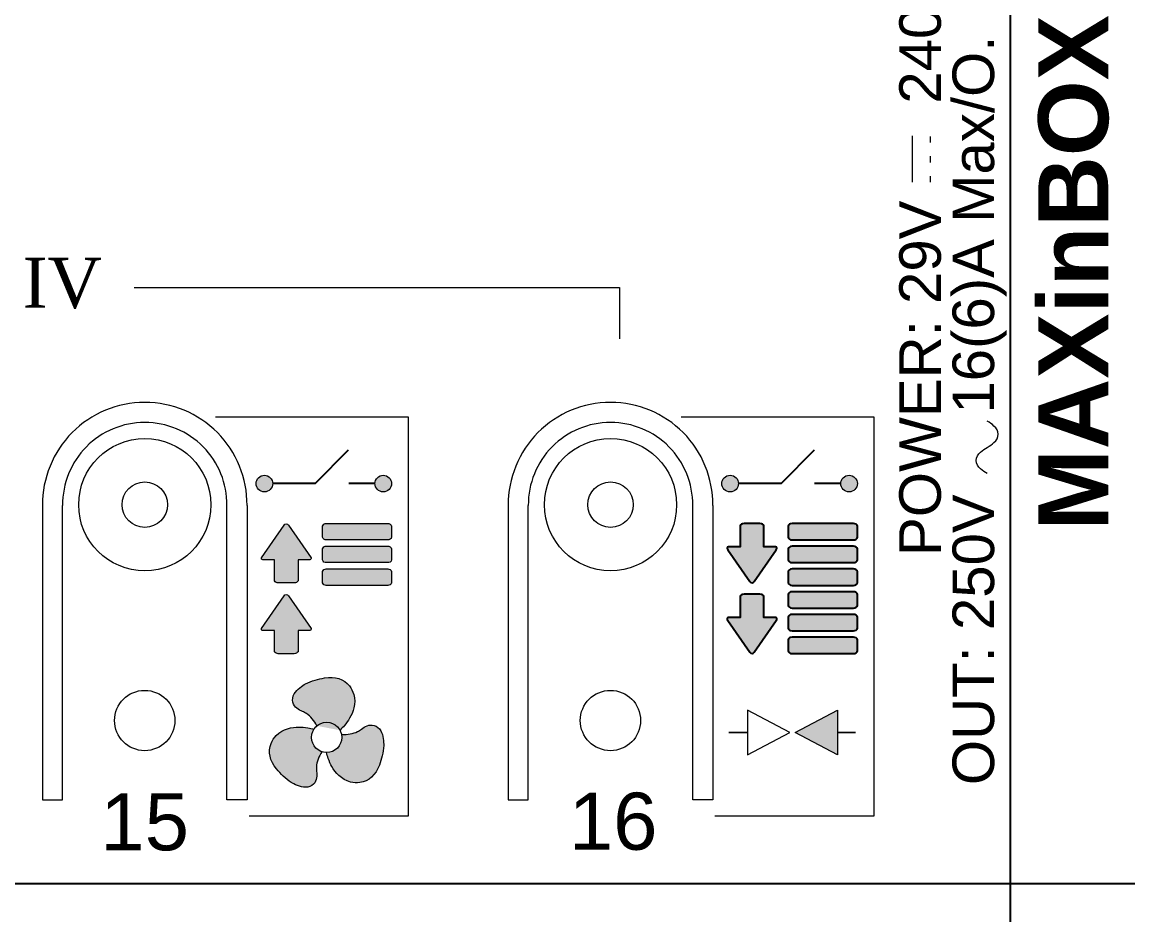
# Model space of a CAD drawing. Header units: millimetres. Extents: x -174 to 283928, y 1291 to 21053.
# Drawn here: x 9725.4 to 9758.62, y 20312.81 to 20339.62 of the extents above; entities that cross this region are included whole.
import ezdxf
from ezdxf.enums import TextEntityAlignment as Align

# ---------------------------------------------------------------- set-up
doc = ezdxf.new("R2010")
doc.units = ezdxf.units.MM
doc.layers.add('Enclosure', color=7, linetype='Continuous')
doc.layers.add('Serigraph', color=7, linetype='Continuous')
doc.styles.add('Arial', font='arial.ttf')
doc.styles.add('Arial Rounded', font='')
doc.styles.get('Arial Rounded').set_extended_font_data('Arial Rounded MT Bold')

# ---------------------------------------------------------------- blocks, each defined once
blk = doc.blocks.new('*U204')
at = {"ltscale": 2}
blk.add_lwpolyline([(0, 20), (0, -20), (839.99999645911, -20.00000000765696), (839.99999645911, 19.99999999234304), (0, 19.9999999996071)], dxfattribs=at)
for points in [[(390.2340403863927, 2.999999996581714), (406.2340403863927, 2.999999996581714, -0.414213562373095), (408.2340403863927, 0.9999999965817139), (408.2340403863927, -1.000000003418286, -0.414213562373095), (406.2340403863927, -3.000000003418286), (390.2340403863927, -3.000000003418286, -0.414213562373095), (388.2340403863927, -1.000000003418286), (388.2340403863927, 0.9999999965817139, -0.414213562373095)], [(415.2340403863927, 2.999999996353829), (431.2340403863927, 2.999999996353829, -0.414213562373095), (433.2340403863927, 0.9999999963538286), (433.2340403863927, -1.000000003646171, -0.414213562373095), (431.2340403863927, -3.000000003646171), (415.2340403863927, -3.000000003646171, -0.414213562373095), (413.2340403863927, -1.000000003646171), (413.2340403863927, 0.9999999963538286, -0.414213562373095)]]:
    blk.add_lwpolyline(points, format="xyb", close=True, dxfattribs=at)
blk = doc.blocks.new('ZIOMB16V3_ENCLOSURE')
at = {"layer": 'Enclosure'}
for p, q in [((0.967602599612178, 42.3964691466462), (0.967602599612178, -47.60353085335379)), ((140.9676025996122, -25.03291113746002), (0.967602599612178, -25.03291113746002))]:
    blk.add_line(p, q, dxfattribs=at)
blk.add_lwpolyline([(140.9676025996122, 42.3964691466462), (140.9676025996122, -47.60353085335379)], dxfattribs=at)
at = {"layer": 'Enclosure', "lineweight": 9}
for points in [[(111.893435456741, -13.66675497169983), (111.893435456741, -22.51133991361932), (112.4972465655493, -22.51133991361932), (112.4972465773418, -13.66675497169983)], [(118.040697937242, -13.66675497169983), (118.040697937242, -22.51133991361932), (117.4368868284338, -22.51133991361932), (117.4368868166413, -13.66675497169983)], [(125.8864739467536, -13.66675497169437), (125.8864739467536, -22.51133991361387), (126.4902850555619, -22.51133991361387), (126.4902850673544, -13.66675497169437)], [(132.0337364272546, -13.66675497169437), (132.0337364272546, -22.51133991361387), (131.4299253184464, -22.51133991361387), (131.4299253066539, -13.66675497169437)]]:
    blk.add_lwpolyline(points, dxfattribs=at)
for centre, radius in [((114.9670666969915, -13.64482701529998), 1.986127310598921), ((128.9601051870041, -13.64482701529452), 1.986127310598921), ((114.967634095604, -13.64539383858066), 0.6831023214353465), ((128.9606725856166, -13.6453938385752), 0.6831023214353465), ((114.96456097258, -20.12705912051608), 0.9057641153867734), ((128.9575994625926, -20.12705912051062), 0.9057641153867734)]:
    blk.add_circle(centre, radius, dxfattribs=at)
for centre, radius, start, end in [((114.9670666969915, -13.64482701529907), 3.073709458669156, 90.04670820428187, 180.4087536669767), ((114.9670666969915, -13.64482701529907), 3.073709458669156, 359.5912463330233, 89.95329179571814), ((128.9601051870041, -13.64482701529361), 3.073709458669156, 90.04670820428187, 180.4087536669767), ((128.9601051870041, -13.64482701529361), 3.073709458669156, 359.5912463330233, 89.95329179571814), ((114.967634095604, -13.64539383858066), 2.470484923534017, 90.07127225222281, 180.5087599232379), ((114.966499298379, -13.64539383858066), 2.470484923534017, 359.491240076762, 89.92872774775113), ((128.9606725856166, -13.6453938385752), 2.470484923534017, 90.07127225222281, 180.5087599232379), ((128.9595377883917, -13.6453938385752), 2.470484923534017, 359.491240076762, 89.92872774775113)]:
    blk.add_arc(centre, radius, start, end, dxfattribs=at)
blk = doc.blocks.new('ZIOMB16V3_SERIGRAPH')
at = {"layer": 'Serigraph'}
h = blk.add_hatch(color=256, dxfattribs=at)
h.dxf.hatch_style = 1
h.paths.add_polyline_path([(117.8418902594114, -10.4080891682273, 1), (117.3418902594114, -10.4080891682273, 1)])
h = blk.add_hatch(color=256, dxfattribs=at)
h.dxf.hatch_style = 1
h.paths.add_polyline_path([(121.415600022279, -10.4080891682273, 1), (120.915600022279, -10.4080891682273, 1)])
h = blk.add_hatch(color=256, dxfattribs=at)
h.dxf.hatch_style = 1
h.paths.add_polyline_path([(131.8354555297339, -10.40791275452316, 1), (131.3354555297339, -10.40791275452316, 1)])
h = blk.add_hatch(color=256, dxfattribs=at)
h.dxf.hatch_style = 1
h.paths.add_polyline_path([(135.4091652926015, -10.40791275452316, 1), (134.9091652926015, -10.40791275452316, 1)])
h = blk.add_hatch(color=256, dxfattribs=at)
h.dxf.hatch_style = 1
h.paths.add_polyline_path([(117.5038863737616, -12.63819295607332, 0.5254335897127662), (117.5423306664422, -12.69400004930081), (117.8958683153294, -12.69400004930081), (117.8958683153294, -13.33251415948631, 0.24962253170569), (118.0085789273623, -13.39252365213848), (118.2499744377162, -13.39252365213848), (118.4913699480701, -13.39252365213848, 0.24962253170569), (118.604080560103, -13.33251415948631), (118.604080560103, -12.69400004930081), (118.9576182089902, -12.69400004930081, 0.6884265938689977), (118.9850545158667, -12.6221923982897), (118.3123982652221, -11.64445901467421, 0.2289995701641923), (118.2499744377021, -11.61348219450825, 0.2593702650229525), (118.1823508763671, -11.65201704057413)])
h = blk.add_hatch(color=256, dxfattribs=at)
h.dxf.hatch_style = 1
h.paths.add_polyline_path([(121.4132437001087, -11.68678215552459, 0.3758706826029272), (121.2981514290334, -11.60645795996275), (119.4537490062778, -11.60646742883396), (119.4537490062778, -11.60645794642401, 0.3754197289689309), (119.3386972885016, -11.68661868479772), (119.3386972885016, -12.01920650924818, 0.37541972896893), (119.4537490062778, -12.09936724762188), (121.2981514217965, -12.09936726116062, 0.3754197289689313), (121.4132031407496, -12.01920652447585)])
h = blk.add_hatch(color=256, dxfattribs=at)
h.dxf.hatch_style = 2
edge = h.paths.add_edge_path()
edge.add_spline(control_points=[(132.9705289115561, -12.39570703758669), (132.9705289115561, -12.39570703758669), (132.3076015283766, -13.35183400605761), (132.3076015283766, -13.35183400605761), (132.2721070929371, -13.40317039260786), (132.2135377461875, -13.40317039260786), (132.1783608553985, -13.35183400605761), (132.1783608553985, -13.35183400605761), (131.5151159275681, -12.39570703758669), (131.5151159275681, -12.39570703758669), (131.482023416094, -12.34832231790493), (131.4933817603403, -12.30901734565974), (131.5378380114878, -12.30333682453634), (131.5378380114878, -12.30333682453634), (131.888619002683, -12.30333682453634), (131.888619002683, -12.30333682453634), (131.888619002683, -12.30333682453634), (131.888619002683, -11.671952194078), (131.888619002683, -11.671952194078), (131.888619002683, -11.63610493034262), (131.942001786799, -11.60682025622769), (132.0064280682234, -11.60682025622769), (132.0064280682234, -11.60682025622769), (132.4791814881616, -11.60682025622769), (132.4791814881616, -11.60682025622769), (132.5436077695865, -11.60682025622769), (132.597343381092, -11.63610493034262), (132.597343381092, -11.671952194078), (132.597343381092, -11.671952194078), (132.597343381092, -12.30333682453634), (132.597343381092, -12.30333682453634), (132.597343381092, -12.30333682453634), (132.9481243722873, -12.30333682453634), (132.9481243722873, -12.30333682453634), (132.9925806234348, -12.30901734565974), (133.0039416653947, -12.34832231790493), (132.9705289115561, -12.39570703758669)], knot_values=[0, 0, 0, 0, 1, 1, 1, 2, 2, 2, 3, 3, 3, 4, 4, 4, 5, 5, 5, 6, 6, 6, 7, 7, 7, 8, 8, 8, 9, 9, 9, 10, 10, 10, 11, 11, 11, 12, 12, 12, 12], degree=3, periodic=0)
h = blk.add_hatch(color=256, dxfattribs=at)
h.dxf.hatch_style = 2
edge = h.paths.add_edge_path()
edge.add_spline(control_points=[(135.292133138136, -11.60632629786902), (135.3555362201293, -11.60632629786902), (135.4072282296449, -11.64316147832174), (135.4072282296449, -11.68814697169033), (135.4072282296449, -11.68814697169033), (135.4072282296449, -11.68814697169033), (135.4072282296449, -11.68814697169033), (135.4072282296449, -11.68814697169033), (135.4072282296449, -12.0168409765714), (135.4072282296449, -12.0168409765714), (135.4072282296449, -12.06214401459907), (135.3555362201293, -12.09919089149149), (135.292133138136, -12.09919089149149), (135.292133138136, -12.09919089149149), (135.292133138136, -12.09919089149149), (135.292133138136, -12.09919089149149), (135.292133138136, -12.09919089149149), (133.4480807839993, -12.09919089149149), (133.4480807839993, -12.09919089149149), (133.384677702006, -12.09919089149149), (133.3329884893626, -12.06214401459907), (133.3329884893626, -12.0168409765714), (133.3329884893626, -12.0168409765714), (133.3329884893626, -12.0168409765714), (133.3329884893626, -12.0168409765714), (133.3329884893626, -12.0168409765714), (133.3329884893626, -11.68814697169033), (133.3329884893626, -11.68814697169033), (133.3329884893626, -11.64316147832174), (133.384677702006, -11.60632629786902), (133.4480807839993, -11.60632629786902), (133.4480807839993, -11.60632629786902), (133.4480807839993, -11.60632629786902), (133.4480807839993, -11.60632629786902), (133.4480807839993, -11.60632629786902), (135.292133138136, -11.60632629786902), (135.292133138136, -11.60632629786902)], knot_values=[0, 0, 0, 0, 1, 1, 1, 2, 2, 2, 3, 3, 3, 4, 4, 4, 5, 5, 5, 6, 6, 6, 7, 7, 7, 8, 8, 8, 9, 9, 9, 10, 10, 10, 11, 11, 11, 12, 12, 12, 12], degree=3, periodic=0)
h = blk.add_hatch(color=256, dxfattribs=at)
h.dxf.hatch_style = 1
h.paths.add_polyline_path([(121.4132436932871, -12.36961377551721, 0.3758706826029272), (121.2981514222117, -12.28928957995536), (119.4537489994561, -12.28929904882658), (119.4537489994561, -12.28928956641663, 0.3754197289689311), (119.3386972816799, -12.36945030479033), (119.3386972816799, -12.70203812924079, 0.3754197289689291), (119.4537489994561, -12.7821988676145), (121.2981514149749, -12.78219888115323, 0.3754197289689312), (121.4132031339279, -12.70203814446846)])
h = blk.add_hatch(color=256, dxfattribs=at)
h.dxf.hatch_style = 2
edge = h.paths.add_edge_path()
edge.add_spline(control_points=[(135.292133138136, -12.28904731487761), (135.3555362201293, -12.28904731487761), (135.4072282296449, -12.3262706054687), (135.4072282296449, -12.3712208160981), (135.4072282296449, -12.3712208160981), (135.4072282296449, -12.3712208160981), (135.4072282296449, -12.3712208160981), (135.4072282296449, -12.3712208160981), (135.4072282296449, -12.69995010371927), (135.4072282296449, -12.69995010371927), (135.4072282296449, -12.74490031434776), (135.3555362201293, -12.78230001863936), (135.292133138136, -12.78230001863936), (135.292133138136, -12.78230001863936), (135.292133138136, -12.78230001863936), (135.292133138136, -12.78230001863936), (135.292133138136, -12.78230001863936), (133.4480807839993, -12.78230001863936), (133.4480807839993, -12.78230001863936), (133.384677702006, -12.78230001863936), (133.3329884893626, -12.74490031434776), (133.3329884893626, -12.69995010371927), (133.3329884893626, -12.69995010371927), (133.3329884893626, -12.69995010371927), (133.3329884893626, -12.69995010371927), (133.3329884893626, -12.69995010371927), (133.3329884893626, -12.3712208160981), (133.3329884893626, -12.3712208160981), (133.3329884893626, -12.3262706054687), (133.384677702006, -12.28904731487761), (133.4480807839993, -12.28904731487761), (133.4480807839993, -12.28904731487761), (133.4480807839993, -12.28904731487761), (133.4480807839993, -12.28904731487761), (133.4480807839993, -12.28904731487761), (135.292133138136, -12.28904731487761), (135.292133138136, -12.28904731487761)], knot_values=[0, 0, 0, 0, 1, 1, 1, 2, 2, 2, 3, 3, 3, 4, 4, 4, 5, 5, 5, 6, 6, 6, 7, 7, 7, 8, 8, 8, 9, 9, 9, 10, 10, 10, 11, 11, 11, 12, 12, 12, 12], degree=3, periodic=0)
h = blk.add_hatch(color=256, dxfattribs=at)
h.dxf.hatch_style = 1
h.paths.add_polyline_path([(121.4132437001105, -13.05261228445339, 0.3758706826029257), (121.2981514290352, -12.97228808889154), (119.4537490062796, -12.97229755776276), (119.4537490062796, -12.97228807535281, 0.3754197289689309), (119.3386972885034, -13.05244881372651), (119.3386972885034, -13.38503663817697, 0.3754197289689294), (119.4537490062796, -13.46519737655067), (121.2981514217983, -13.46519739008941, 0.3754197289689313), (121.4132031407514, -13.38503665340464)])
h = blk.add_hatch(color=256, dxfattribs=at)
h.dxf.hatch_style = 2
edge = h.paths.add_edge_path()
edge.add_spline(control_points=[(135.292133138136, -12.97212115928538), (135.3555362201293, -12.97212115928538), (135.4072282296449, -13.00899162247729), (135.4072282296449, -13.05397711584588), (135.4072282296449, -13.05397711584588), (135.4072282296449, -13.05397711584588), (135.4072282296449, -13.05397711584588), (135.4072282296449, -13.05397711584588), (135.4072282296449, -13.38284753442745), (135.4072282296449, -13.38284753442745), (135.4072282296449, -13.42797415875553), (135.3555362201293, -13.46502103564704), (135.292133138136, -13.46502103564704), (135.292133138136, -13.46502103564704), (135.292133138136, -13.46502103564704), (135.292133138136, -13.46502103564704), (135.292133138136, -13.46502103564704), (133.4480807839993, -13.46502103564704), (133.4480807839993, -13.46502103564704), (133.384677702006, -13.46502103564704), (133.3329884893626, -13.42797415875553), (133.3329884893626, -13.38284753442745), (133.3329884893626, -13.38284753442745), (133.3329884893626, -13.38284753442745), (133.3329884893626, -13.38284753442745), (133.3329884893626, -13.38284753442745), (133.3329884893626, -13.05397711584588), (133.3329884893626, -13.05397711584588), (133.3329884893626, -13.00899162247729), (133.384677702006, -12.97212115928538), (133.4480807839993, -12.97212115928538), (133.4480807839993, -12.97212115928538), (133.4480807839993, -12.97212115928538), (133.4480807839993, -12.97212115928538), (133.4480807839993, -12.97212115928538), (135.292133138136, -12.97212115928538), (135.292133138136, -12.97212115928538)], knot_values=[0, 0, 0, 0, 1, 1, 1, 2, 2, 2, 3, 3, 3, 4, 4, 4, 5, 5, 5, 6, 6, 6, 7, 7, 7, 8, 8, 8, 9, 9, 9, 10, 10, 10, 11, 11, 11, 12, 12, 12, 12], degree=3, periodic=0)
h = blk.add_hatch(color=256, dxfattribs=at)
h.dxf.hatch_style = 1
h.paths.add_polyline_path([(117.5038863737616, -14.76402875123982, 0.5254335897127662), (117.5423306664422, -14.8198358444673), (117.8958683153294, -14.8198358444673), (117.8958683153294, -15.4583499546528, 0.24962253170569), (118.0085789273623, -15.51835944730497), (118.2499744377162, -15.51835944730497), (118.4913699480701, -15.51835944730497, 0.24962253170569), (118.604080560103, -15.4583499546528), (118.604080560103, -14.8198358444673), (118.9576182089902, -14.8198358444673, 0.6884265938689977), (118.9850545158667, -14.74802819345619), (118.3123982652221, -13.7702948098407, 0.2289995701641923), (118.2499744377021, -13.73931798967474, 0.2593702650229525), (118.1823508763671, -13.77785283574063)])
h = blk.add_hatch(color=256, dxfattribs=at)
h.dxf.hatch_style = 2
edge = h.paths.add_edge_path()
edge.add_spline(control_points=[(132.9705289115561, -14.51884591089343), (132.9705289115561, -14.51884591089343), (132.3076015283766, -15.47536098950364), (132.3076015283766, -15.47536098950364), (132.2721070929371, -15.52705020345307), (132.2135377461875, -15.52705020345307), (132.1783608553985, -15.47536098950364), (132.1783608553985, -15.47536098950364), (131.5151159275681, -14.51884591089343), (131.5151159275681, -14.51884591089343), (131.482023416094, -14.47163760491126), (131.4933817603403, -14.43219150170658), (131.5378380114878, -14.42651098058319), (131.5378380114878, -14.42651098058319), (131.888619002683, -14.42651098058319), (131.888619002683, -14.42651098058319), (131.888619002683, -14.42651098058319), (131.888619002683, -13.79494993642525), (131.888619002683, -13.79494993642525), (131.888619002683, -13.75927908638947), (131.942001786799, -13.72999441227453), (132.0064280682234, -13.72999441227453), (132.0064280682234, -13.72999441227453), (132.4791814881616, -13.72999441227453), (132.4791814881616, -13.72999441227453), (132.5436077695865, -13.72999441227453), (132.597343381092, -13.75927908638947), (132.597343381092, -13.79494993642525), (132.597343381092, -13.79494993642525), (132.597343381092, -14.42651098058319), (132.597343381092, -14.42651098058319), (132.597343381092, -14.42651098058319), (132.9481243722873, -14.42651098058319), (132.9481243722873, -14.42651098058319), (132.9925806234348, -14.43219150170658), (133.0039416653947, -14.47163760491126), (132.9705289115561, -14.51884591089343)], knot_values=[0, 0, 0, 0, 1, 1, 1, 2, 2, 2, 3, 3, 3, 4, 4, 4, 5, 5, 5, 6, 6, 6, 7, 7, 7, 8, 8, 8, 9, 9, 9, 10, 10, 10, 11, 11, 11, 12, 12, 12, 12], degree=3, periodic=0)
h = blk.add_hatch(color=256, dxfattribs=at)
h.dxf.hatch_style = 2
edge = h.paths.add_edge_path()
edge.add_spline(control_points=[(135.292133138136, -13.65487745903407), (135.3555362201293, -13.65487745903407), (135.4072282296449, -13.69174792222598), (135.4072282296449, -13.73705096025456), (135.4072282296449, -13.73705096025456), (135.4072282296449, -13.73705096025456), (135.4072282296449, -13.73705096025456), (135.4072282296449, -13.73705096025456), (135.4072282296449, -14.06560383417614), (135.4072282296449, -14.06560383417614), (135.4072282296449, -14.11073045850422), (135.3555362201293, -14.14777733539573), (135.292133138136, -14.14777733539573), (135.292133138136, -14.14777733539573), (135.292133138136, -14.14777733539573), (135.292133138136, -14.14777733539573), (135.292133138136, -14.14777733539573), (133.4480807839993, -14.14777733539573), (133.4480807839993, -14.14777733539573), (133.384677702006, -14.14777733539573), (133.3329884893626, -14.11073045850422), (133.3329884893626, -14.06560383417614), (133.3329884893626, -14.06560383417614), (133.3329884893626, -14.06560383417614), (133.3329884893626, -14.06560383417614), (133.3329884893626, -14.06560383417614), (133.3329884893626, -13.73705096025456), (133.3329884893626, -13.73705096025456), (133.3329884893626, -13.69174792222598), (133.384677702006, -13.65487745903407), (133.4480807839993, -13.65487745903407), (133.4480807839993, -13.65487745903407), (133.4480807839993, -13.65487745903407), (133.4480807839993, -13.65487745903407), (133.4480807839993, -13.65487745903407), (135.292133138136, -13.65487745903407), (135.292133138136, -13.65487745903407)], knot_values=[0, 0, 0, 0, 1, 1, 1, 2, 2, 2, 3, 3, 3, 4, 4, 4, 5, 5, 5, 6, 6, 6, 7, 7, 7, 8, 8, 8, 9, 9, 9, 10, 10, 10, 11, 11, 11, 12, 12, 12, 12], degree=3, periodic=0)
h = blk.add_hatch(color=256, dxfattribs=at)
h.dxf.hatch_style = 2
edge = h.paths.add_edge_path()
edge.add_spline(control_points=[(135.292133138136, -14.33763375878185), (135.3555362201293, -14.33763375878185), (135.4072282296449, -14.37482176663376), (135.4072282296449, -14.41980726000234), (135.4072282296449, -14.41980726000234), (135.4072282296449, -14.41980726000234), (135.4072282296449, -14.41980726000234), (135.4072282296449, -14.41980726000234), (135.4072282296449, -14.74832485118473), (135.4072282296449, -14.74832485118473), (135.4072282296449, -14.79348675825291), (135.3555362201293, -14.8308511798035), (135.292133138136, -14.8308511798035), (135.292133138136, -14.8308511798035), (135.292133138136, -14.8308511798035), (135.292133138136, -14.8308511798035), (135.292133138136, -14.8308511798035), (133.4480807839993, -14.8308511798035), (133.4480807839993, -14.8308511798035), (133.384677702006, -14.8308511798035), (133.3329884893626, -14.79348675825291), (133.3329884893626, -14.74832485118473), (133.3329884893626, -14.74832485118473), (133.3329884893626, -14.74832485118473), (133.3329884893626, -14.74832485118473), (133.3329884893626, -14.74832485118473), (133.3329884893626, -14.41980726000234), (133.3329884893626, -14.41980726000234), (133.3329884893626, -14.37482176663376), (133.384677702006, -14.33763375878185), (133.4480807839993, -14.33763375878185), (133.4480807839993, -14.33763375878185), (133.4480807839993, -14.33763375878185), (133.4480807839993, -14.33763375878185), (133.4480807839993, -14.33763375878185), (135.292133138136, -14.33763375878185), (135.292133138136, -14.33763375878185)], knot_values=[0, 0, 0, 0, 1, 1, 1, 2, 2, 2, 3, 3, 3, 4, 4, 4, 5, 5, 5, 6, 6, 6, 7, 7, 7, 8, 8, 8, 9, 9, 9, 10, 10, 10, 11, 11, 11, 12, 12, 12, 12], degree=3, periodic=0)
h = blk.add_hatch(color=256, dxfattribs=at)
h.dxf.hatch_style = 2
edge = h.paths.add_edge_path()
edge.add_spline(control_points=[(135.292133138136, -15.02035477579134), (135.3555362201293, -15.02035477579134), (135.4072282296449, -15.05757806638245), (135.4072282296449, -15.10252827701184), (135.4072282296449, -15.10252827701184), (135.4072282296449, -15.10252827701184), (135.4072282296449, -15.10252827701184), (135.4072282296449, -15.10252827701184), (135.4072282296449, -15.43143397833169), (135.4072282296449, -15.43143397833169), (135.4072282296449, -15.47656060266068), (135.3555362201293, -15.51360747955219), (135.292133138136, -15.51360747955219), (135.292133138136, -15.51360747955219), (135.292133138136, -15.51360747955219), (135.292133138136, -15.51360747955219), (135.292133138136, -15.51360747955219), (133.4480807839993, -15.51360747955219), (133.4480807839993, -15.51360747955219), (133.384677702006, -15.51360747955219), (133.3329884893626, -15.47656060266068), (133.3329884893626, -15.43143397833169), (133.3329884893626, -15.43143397833169), (133.3329884893626, -15.43143397833169), (133.3329884893626, -15.43143397833169), (133.3329884893626, -15.43143397833169), (133.3329884893626, -15.10252827701184), (133.3329884893626, -15.10252827701184), (133.3329884893626, -15.05757806638245), (133.384677702006, -15.02035477579134), (133.4480807839993, -15.02035477579134), (133.4480807839993, -15.02035477579134), (133.4480807839993, -15.02035477579134), (133.4480807839993, -15.02035477579134), (133.4480807839993, -15.02035477579134), (135.292133138136, -15.02035477579134), (135.292133138136, -15.02035477579134)], knot_values=[0, 0, 0, 0, 1, 1, 1, 2, 2, 2, 3, 3, 3, 4, 4, 4, 5, 5, 5, 6, 6, 6, 7, 7, 7, 8, 8, 8, 9, 9, 9, 10, 10, 10, 11, 11, 11, 12, 12, 12, 12], degree=3, periodic=0)
h = blk.add_hatch(color=256, dxfattribs=at)
h.dxf.hatch_style = 1
edge = h.paths.add_edge_path()
edge.add_spline(control_points=[(120.1546614415686, -17.45500495965403), (120.2544057447378, -17.28254292703728), (120.3560553158133, -17.01947481836429), (120.2773395250917, -16.74038834577855)], knot_values=[8, 8, 8, 8, 9, 9, 9, 9], degree=3, periodic=0)
edge.add_spline(control_points=[(120.2773395250917, -16.74038834577855), (120.2509833190545, -16.64925302862444), (120.2046218000007, -16.55691809831329), (120.1488045068938, -16.48610563933958)], knot_values=[7, 7, 7, 7, 8, 8, 8, 8], degree=3, periodic=0)
edge.add_spline(control_points=[(120.1488045068938, -16.48610563933958), (119.9830814817835, -16.27677314353092), (119.710698736659, -16.18824874912876), (119.4029979697895, -16.24406604364627)], knot_values=[6, 6, 6, 6, 7, 7, 7, 7], degree=3, periodic=0)
edge.add_spline(control_points=[(119.4029979697895, -16.24406604364627), (119.2202333817397, -16.27677314353092), (119.0085016649657, -16.32486351801013), (118.8288066752095, -16.4242549963004)], knot_values=[5, 5, 5, 5, 6, 6, 6, 6], degree=3, periodic=0)
edge.add_spline(control_points=[(118.8288066752095, -16.4242549963004), (118.7376724004177, -16.4745681833932), (118.5726187072889, -16.58069866500442), (118.4887163539331, -16.72539318132236)], knot_values=[4, 4, 4, 4, 5, 5, 5, 5], degree=3, periodic=0)
edge.add_spline(control_points=[(118.4887163539331, -16.72539318132236), (118.4420372902284, -16.80756668254285), (118.4277477809312, -16.89111621061816), (118.4494466654198, -16.97332499457876)], knot_values=[3, 3, 3, 3, 4, 4, 4, 4], degree=3, periodic=0)
edge.add_spline(control_points=[(118.4494466654198, -16.97332499457876), (118.4887163539331, -17.1366135148222), (118.6210266252049, -17.19779378580402), (118.7369667456198, -17.25258788086408)], knot_values=[2, 2, 2, 2, 3, 3, 3, 3], degree=3, periodic=0)
edge.add_spline(control_points=[(118.7369667456198, -17.25258788086408), (118.7798695162084, -17.27273432534581), (118.8224204994496, -17.29288076982662), (118.8586205896692, -17.31630850911857)], knot_values=[1, 1, 1, 1, 2, 2, 2, 2], degree=3, periodic=0)
edge.add_spline(control_points=[(118.8586205896692, -17.31630850911857), (118.9810869767586, -17.39661202512467), (119.0922276046269, -17.52892229973837), (119.166815314885, -17.68275504568952)], knot_values=[0, 0, 0, 0, 1, 1, 1, 1], degree=3, periodic=0)
edge.add_arc((119.4634865336809, -18.03032532841767), 0.4552845050672384, 28.203609984169816, 130.5317459929943, ccw=False)
edge.add_spline(control_points=[(119.8647167834194, -17.81515500693091), (119.8658308327274, -17.81408469026461), (119.8669448820353, -17.81301437359831), (119.8680589313433, -17.811944056932)], knot_values=[11.02568698387983, 11.02568698387983, 11.02568698387983, 11.02568698387983, 11.0524167708765, 11.0524167708765, 11.0524167708765, 11.0524167708765], degree=3, periodic=0)
edge.add_spline(control_points=[(119.8680589313433, -17.811944056932), (119.8691295184983, -17.81091549628705), (119.8702001056533, -17.8098869356421), (119.8712704818738, -17.80885555808196)], knot_values=[11, 11, 11, 11, 11.02568698387983, 11.02568698387983, 11.02568698387983, 11.02568698387983], degree=3, periodic=0)
edge.add_spline(control_points=[(119.8712704818738, -17.80885555808196), (119.9129404663897, -17.76870380007891), (119.9542907667549, -17.72428283054829), (119.9994526726821, -17.67294644399804)], knot_values=[10, 10, 10, 10, 11, 11, 11, 11], degree=3, periodic=0)
edge.add_spline(control_points=[(119.9994526726821, -17.67294644399804), (120.0583748468218, -17.60435679763792), (120.1103816041161, -17.53149793975113), (120.1546614415686, -17.45500495965403)], knot_values=[9, 9, 9, 9, 10, 10, 10, 10], degree=3, periodic=0)
h = blk.add_hatch(color=256, dxfattribs=at)
h.dxf.hatch_style = 2
h.paths.add_polyline_path([(134.8087419723879, -17.21296536395526), (134.8087419723879, -18.5529332597665), (133.5407889304679, -17.88330213926052)])
h = blk.add_hatch(color=256, dxfattribs=at)
h.dxf.hatch_style = 1
edge = h.paths.add_edge_path()
edge.add_spline(control_points=[(117.9491374263177, -17.97235577476509), (117.8836879454622, -18.04023976632685), (117.8268121701851, -18.12618852071624), (117.7941050711263, -18.21044370359082)], knot_values=[7, 7, 7, 7, 8, 8, 8, 8], degree=3, periodic=0)
edge.add_spline(control_points=[(117.7941050711263, -18.21044370359082), (117.6953839673881, -18.4588694752059), (117.755682168349, -18.73915556094776), (117.9574288699843, -18.97692594511442)], knot_values=[6, 6, 6, 6, 7, 7, 7, 7], degree=3, periodic=0)
edge.add_spline(control_points=[(117.9574288699843, -18.97692594511442), (118.0766492450846, -19.11971519347877), (118.223919397695, -19.27891091589423), (118.4001566790287, -19.38468857010535)], knot_values=[5, 5, 5, 5, 6, 6, 6, 6], degree=3, periodic=0)
edge.add_spline(control_points=[(118.4001566790287, -19.38468857010535), (118.4887163539331, -19.4379302246101), (118.6642843014317, -19.52839516970594), (118.8296534609455, -19.52839516970594)], knot_values=[4, 4, 4, 4, 5, 5, 5, 5], degree=3, periodic=0)
edge.add_spline(control_points=[(118.8296534609455, -19.52839516970594), (118.9252696836513, -19.52839516970594), (119.004514715458, -19.499428040251), (119.0649893301145, -19.43948266516541)], knot_values=[3, 3, 3, 3, 4, 4, 4, 4], degree=3, periodic=0)
edge.add_spline(control_points=[(119.0649893301145, -19.43948266516541), (119.1861160245096, -19.32199114130831), (119.1735190352958, -19.17796699704864), (119.1631822435768, -19.05013763040129)], knot_values=[2, 2, 2, 2, 3, 3, 3, 3], degree=3, periodic=0)
edge.add_spline(control_points=[(119.1631822435768, -19.05013763040129), (119.1587002849139, -19.00240008332035), (119.1549250318401, -18.95519177733818), (119.1573242580923, -18.91264079302196)], knot_values=[1, 1, 1, 1, 2, 2, 2, 2], degree=3, periodic=0)
edge.add_spline(control_points=[(119.1573242580923, -18.91264079302196), (119.166462487495, -18.76604100874952), (119.2259139027194, -18.6044460600218), (119.3206480569499, -18.4626447283748)], knot_values=[0, 0, 0, 0, 1, 1, 1, 1], degree=3, periodic=0)
edge.add_arc((119.4634865336809, -18.03032532841767), 0.4552845050672384, 148.0041039167228, 251.7168284288103, ccw=False)
edge.add_spline(control_points=[(119.0773660959537, -17.78908895445089), (119.0223986120106, -17.77379534043881), (118.9621030170285, -17.75920440126934), (118.8965142513618, -17.74580530188574)], knot_values=[10, 10, 10, 10, 10.996754785895, 10.996754785895, 10.996754785895, 10.996754785895], degree=3, periodic=0)
edge.add_spline(control_points=[(118.8965142513618, -17.74580530188574), (118.8071077907209, -17.72925769687423), (118.7176660473417, -17.72135436313725), (118.629988440912, -17.72135436313725)], knot_values=[9, 9, 9, 9, 10, 10, 10, 10], degree=3, periodic=0)
edge.add_spline(control_points=[(118.629988440912, -17.72135436313725), (118.4304998345735, -17.72135436313725), (118.1514133690382, -17.76425817485175), (117.9491374263177, -17.97235577476509)], knot_values=[8, 8, 8, 8, 9, 9, 9, 9], degree=3, periodic=0)
h = blk.add_hatch(color=256, dxfattribs=at)
h.dxf.hatch_style = 1
edge = h.paths.add_edge_path()
edge.add_arc((119.4634865336809, -18.03032532841767), 0.4552845050672384, -90.67210715514477, 11.515606129763626, ccw=False)
edge.add_spline(control_points=[(119.4581459491157, -18.48557850930807), (119.4717640281117, -18.54241900328212), (119.4891584184418, -18.60067080685199), (119.5117040886664, -18.6640386077073)], knot_values=[10, 10, 10, 10, 11, 11, 11, 11], degree=3, periodic=0)
edge.add_spline(control_points=[(119.5117040886664, -18.6640386077073), (119.5422236579063, -18.75037547223597), (119.5794116648187, -18.83219614605728), (119.6224918891441, -18.90904195355266)], knot_values=[9, 9, 9, 9, 10, 10, 10, 10], degree=3, periodic=0)
edge.add_spline(control_points=[(119.6224918891441, -18.90904195355266), (119.7224136709458, -19.08115115877113), (119.9000259141642, -19.30131545572873), (120.1804884065207, -19.37230432840111)], knot_values=[8, 8, 8, 8, 9, 9, 9, 9], degree=3, periodic=0)
edge.add_spline(control_points=[(120.1804884065207, -19.37230432840111), (120.2716237213728, -19.39484999919601), (120.3748257329646, -19.40194182991523), (120.4649378483852, -19.38796986491557)], knot_values=[7, 7, 7, 7, 8, 8, 8, 8], degree=3, periodic=0)
edge.add_spline(control_points=[(120.4649378483852, -19.38796986491557), (120.7287116051923, -19.34972337486702), (120.9409372803122, -19.15729131146905), (121.0470677592413, -18.8635625018254)], knot_values=[6, 6, 6, 6, 7, 7, 7, 7], degree=3, periodic=0)
edge.add_spline(control_points=[(121.0470677592413, -18.8635625018254), (121.1097651864549, -18.68834841549629), (121.174720708964, -18.48056836024203), (121.1781795190993, -18.27575205513982)], knot_values=[5, 5, 5, 5, 6, 6, 6, 6], degree=3, periodic=0)
edge.add_spline(control_points=[(121.1781795190993, -18.27575205513982), (121.1797308579032, -18.17117401408482), (121.1700644889231, -17.97528424217613), (121.0877134745762, -17.83193046997472)], knot_values=[4, 4, 4, 4, 5, 5, 5, 5], degree=3, periodic=0)
edge.add_spline(control_points=[(121.0877134745762, -17.83193046997472), (121.0396583840504, -17.74908659669596), (120.9748792752355, -17.69482174273467), (120.8934114308715, -17.67294644399804)], knot_values=[3, 3, 3, 3, 4, 4, 4, 4], degree=3, periodic=0)
edge.add_spline(control_points=[(120.8934114308715, -17.67294644399804), (120.7312872451396, -17.62573813801587), (120.6122443711499, -17.70928766609209), (120.5071360042359, -17.78147615192152)], knot_values=[2, 2, 2, 2, 3, 3, 3, 3], degree=3, periodic=0)
edge.add_spline(control_points=[(120.5071360042359, -17.78147615192152), (120.467513488333, -17.80956121287941), (120.4294434129453, -17.83574100588372), (120.390668764596, -17.85606386406412)], knot_values=[1, 1, 1, 1, 2, 2, 2, 2], degree=3, periodic=0)
edge.add_spline(control_points=[(120.390668764596, -17.85606386406412), (120.2597697995781, -17.92101938821484), (120.0897069932746, -17.95132726178632), (119.9195019860947, -17.93894302008208)], knot_values=[0, 0, 0, 0, 1, 1, 1, 1], degree=3, periodic=0)
at = {"layer": 'Serigraph', "lineweight": 5}
for p, q in [((113.6763802032804, -4.521180543175261), (128.2663487030912, -4.521180543175261)), ((128.2663487030912, -4.521180543175261), (128.2663487030912, -6.063066376122889))]:
    blk.add_line(p, q, dxfattribs=at)
for points in [[(137.0616624806432, -1.359186703813975), (137.0616624806432, 0.0404090224237734)], [(137.6101679412265, -0.1642661517189481), (137.6101679412265, 0.0211093636999067)], [(137.6101679412265, -0.7624144411947782), (137.6101679412265, -0.5763332709775569)], [(137.6101679412265, -1.359186703813975), (137.6101679412265, -1.17381118839512)], [(116.1193768656428, -8.397960910812216), (121.9112173479095, -8.397960910812216), (121.9112173479095, -20.39977299694452), (117.136860493091, -20.39977299694452)], [(130.1122742246987, -8.39796091080676), (135.904782618232, -8.39796091080676), (135.904782618232, -20.39977299693906), (131.1298989831036, -20.39977299693906)], [(132.1112001617011, -17.21296536395526), (132.1112001617011, -18.5529332597665), (133.3798616081321, -17.88330213926052), (132.1112001617011, -17.21296536395526)], [(134.8087419723879, -17.21296536395526), (134.8087419723879, -18.5529332597665), (133.5407889304679, -17.88330213926052), (134.8087419723879, -17.21296536395526)], [(119.166815314885, -17.68275504568952), (119.166815314885, -17.68275504568952)], [(119.166815314885, -17.68275504568952), (119.166815314885, -17.68275504568952)], [(119.9195019860947, -17.93894302008208), (119.9195019860947, -17.93894302008208)], [(132.1112001617011, -17.88294931186134), (131.5798773950137, -17.88259648446215), (131.5450886143539, -17.88259648446215), (131.5788541955826, -17.88259648446215), (132.1112001617011, -17.88294931186134)], [(135.3224939350507, -17.88259648446215), (135.3555538614992, -17.88259648446215), (135.3207650808395, -17.88259648446215), (134.8087419723879, -17.88294931186134), (135.3224939350507, -17.88259648446215)]]:
    blk.add_lwpolyline(points, dxfattribs=at)
for points in [[(139.3095357554287, -10.1075509852717, -0.0657960425329097), (139.1066368121858, -9.96061347084742, -0.2159289047564863), (138.9774171753371, -9.713757058423653, -0.1717079800189418), (138.9774171753371, -9.713757058423653, -0.1717079800189418), (138.9774171753371, -9.713757058423653, -0.2159289047564863), (139.1066368121858, -9.466900645999882, -0.0657960425329097), (139.3095357554287, -9.319963131575603, 0.0657960425329097), (139.5124346986715, -9.173025617151325, 0.2159289047564863), (139.6416543355202, -8.926169204727557, 0.1717079800189418), (139.6416543355202, -8.926169204727557, 0.1717079800189418), (139.6416543355202, -8.926169204727557, 0.2159289047564863), (139.5124346986715, -8.67931279230379, 0.0657960425329097), (139.3095357554287, -8.532375277879508)], [(118.2499744377021, -11.61348219450825, -0.2593702651017197), (118.3175979990653, -11.65201704057413), (118.9960625016708, -12.63819295607332, -0.5254335897127634), (118.9576182089902, -12.69400004930081), (118.604080560103, -12.69400004930081), (118.604080560103, -13.33251415948631, -0.2496225317056901), (118.4913699480701, -13.39252365213848), (118.2499744377162, -13.39252365213848), (118.0085789273623, -13.39252365213848, -0.2496225317056901), (117.8958683153294, -13.33251415948631), (117.8958683153294, -12.69400004930081), (117.5423306664422, -12.69400004930081, -0.5254335897127634), (117.5038863737616, -12.63819295607332), (118.1823508763671, -11.65201704057413, -0.2593702650229485), (118.2499744377021, -11.61348219450825)], [(119.4537490062778, -12.09936724762188), (119.4537490062778, -12.09936724762188, -0.3754197289689309), (119.3386972885016, -12.01920650924818), (119.3386972885016, -11.68661868479772), (119.3386972885016, -11.68661868479772, -0.3754197289689309), (119.4537490062778, -11.60645794642401), (119.4537490062778, -11.60646742883396), (121.2981514290334, -11.60645795996275, -0.3754197289689309), (121.4132031456327, -11.68661870002539), (121.4132437200521, -11.68661870002539), (121.4132031407496, -12.01920652447585, -0.3754197289689309), (121.2981514217965, -12.09936726116062), (119.4537489990409, -12.09936724762188)], [(119.4537489994561, -12.7821988676145), (119.4537489994561, -12.7821988676145, -0.3754197289689309), (119.3386972816799, -12.70203812924079), (119.3386972816799, -12.36945030479033), (119.3386972816799, -12.36945030479033, -0.3754197289689309), (119.4537489994561, -12.28928956641663), (119.4537489994561, -12.28929904882658), (121.2981514222117, -12.28928957995536, -0.3754197289689309), (121.413203138811, -12.369450320018), (121.4132437132305, -12.369450320018), (121.4132031339279, -12.70203814446846, -0.3754197289689309), (121.2981514149749, -12.78219888115323), (119.4537489922193, -12.7821988676145)], [(119.4537490062796, -13.46519737655067), (119.4537490062796, -13.46519737655067, -0.3754197289689309), (119.3386972885034, -13.38503663817697), (119.3386972885034, -13.05244881372651), (119.3386972885034, -13.05244881372651, -0.3754197289689309), (119.4537490062796, -12.97228807535281), (119.4537490062796, -12.97229755776276), (121.2981514290352, -12.97228808889154, -0.3754197289689309), (121.4132031456345, -13.05244882895418), (121.4132437200539, -13.05244882895418), (121.4132031407514, -13.38503665340464, -0.3754197289689309), (121.2981514217983, -13.46519739008941), (119.4537489990427, -13.46519737655067)], [(118.2499744377021, -13.73931798967474, -0.2593702651017197), (118.3175979990653, -13.77785283574063), (118.9960625016708, -14.76402875123982, -0.5254335897127634), (118.9576182089902, -14.8198358444673), (118.604080560103, -14.8198358444673), (118.604080560103, -15.4583499546528, -0.2496225317056901), (118.4913699480701, -15.51835944730497), (118.2499744377162, -15.51835944730497), (118.0085789273623, -15.51835944730497, -0.2496225317056901), (117.8958683153294, -15.4583499546528), (117.8958683153294, -14.8198358444673), (117.5423306664422, -14.8198358444673, -0.5254335897127634), (117.5038863737616, -14.76402875123982), (118.1823508763671, -13.77785283574063, -0.2593702650229485), (118.2499744377021, -13.73931798967474)]]:
    blk.add_lwpolyline(points, format="xyb", dxfattribs=at)
at = {"layer": 'Serigraph'}
for points in [[(120.1128201672302, -9.406482748029118), (119.1203581269485, -10.40808916822639), (117.8418902594114, -10.4080891682273)], [(134.1063854375527, -9.40630633432498), (133.113923397271, -10.40791275452225), (131.8354555297339, -10.40791275452316)], [(120.915600022279, -10.4080891682273), (120.1293158085029, -10.4080891682273)], [(134.9091652926015, -10.40791275452316), (134.1228810788254, -10.40791275452316)]]:
    blk.add_lwpolyline(points, dxfattribs=at)
at = {"layer": 'Serigraph', "lineweight": 5}
for centre, radius in [((117.5918902594114, -10.4080891682273), 0.25), ((121.165600022279, -10.4080891682273), 0.25), ((131.5854555297339, -10.40791275452316), 0.25), ((135.1591652926015, -10.40791275452316), 0.25), ((119.4634865336809, -18.03032532841767), 0.4552845050672384)]:
    blk.add_circle(centre, radius, dxfattribs=at)
at = {"layer": 'Serigraph'}
for points in [[(132.9705289115561, -12.39570703758669), (132.9705289115561, -12.39570703758669), (132.3076015283766, -13.35183400605761), (132.3076015283766, -13.35183400605761), (132.2721070929371, -13.40317039260786), (132.2135377461875, -13.40317039260786), (132.1783608553985, -13.35183400605761), (132.1783608553985, -13.35183400605761), (131.5151159275681, -12.39570703758669), (131.5151159275681, -12.39570703758669), (131.482023416094, -12.34832231790493), (131.4933817603403, -12.30901734565974), (131.5378380114878, -12.30333682453634), (131.5378380114878, -12.30333682453634), (131.888619002683, -12.30333682453634), (131.888619002683, -12.30333682453634), (131.888619002683, -12.30333682453634), (131.888619002683, -11.671952194078), (131.888619002683, -11.671952194078), (131.888619002683, -11.63610493034262), (131.942001786799, -11.60682025622769), (132.0064280682234, -11.60682025622769), (132.0064280682234, -11.60682025622769), (132.4791814881616, -11.60682025622769), (132.4791814881616, -11.60682025622769), (132.5436077695865, -11.60682025622769), (132.597343381092, -11.63610493034262), (132.597343381092, -11.671952194078), (132.597343381092, -11.671952194078), (132.597343381092, -12.30333682453634), (132.597343381092, -12.30333682453634), (132.597343381092, -12.30333682453634), (132.9481243722873, -12.30333682453634), (132.9481243722873, -12.30333682453634), (132.9925806234348, -12.30901734565974), (133.0039416653947, -12.34832231790493), (132.9705289115561, -12.39570703758669)], [(135.292133138136, -11.60632629786902), (135.3555362201293, -11.60632629786902), (135.4072282296449, -11.64316147832174), (135.4072282296449, -11.68814697169033), (135.4072282296449, -11.68814697169033), (135.4072282296449, -11.68814697169033), (135.4072282296449, -11.68814697169033), (135.4072282296449, -11.68814697169033), (135.4072282296449, -12.0168409765714), (135.4072282296449, -12.0168409765714), (135.4072282296449, -12.06214401459907), (135.3555362201293, -12.09919089149149), (135.292133138136, -12.09919089149149), (135.292133138136, -12.09919089149149), (135.292133138136, -12.09919089149149), (135.292133138136, -12.09919089149149), (135.292133138136, -12.09919089149149), (133.4480807839993, -12.09919089149149), (133.4480807839993, -12.09919089149149), (133.384677702006, -12.09919089149149), (133.3329884893626, -12.06214401459907), (133.3329884893626, -12.0168409765714), (133.3329884893626, -12.0168409765714), (133.3329884893626, -12.0168409765714), (133.3329884893626, -12.0168409765714), (133.3329884893626, -12.0168409765714), (133.3329884893626, -11.68814697169033), (133.3329884893626, -11.68814697169033), (133.3329884893626, -11.64316147832174), (133.384677702006, -11.60632629786902), (133.4480807839993, -11.60632629786902), (133.4480807839993, -11.60632629786902), (133.4480807839993, -11.60632629786902), (133.4480807839993, -11.60632629786902), (133.4480807839993, -11.60632629786902), (135.292133138136, -11.60632629786902), (135.292133138136, -11.60632629786902)], [(135.292133138136, -12.28904731487761), (135.3555362201293, -12.28904731487761), (135.4072282296449, -12.3262706054687), (135.4072282296449, -12.3712208160981), (135.4072282296449, -12.3712208160981), (135.4072282296449, -12.3712208160981), (135.4072282296449, -12.3712208160981), (135.4072282296449, -12.3712208160981), (135.4072282296449, -12.69995010371927), (135.4072282296449, -12.69995010371927), (135.4072282296449, -12.74490031434776), (135.3555362201293, -12.78230001863936), (135.292133138136, -12.78230001863936), (135.292133138136, -12.78230001863936), (135.292133138136, -12.78230001863936), (135.292133138136, -12.78230001863936), (135.292133138136, -12.78230001863936), (133.4480807839993, -12.78230001863936), (133.4480807839993, -12.78230001863936), (133.384677702006, -12.78230001863936), (133.3329884893626, -12.74490031434776), (133.3329884893626, -12.69995010371927), (133.3329884893626, -12.69995010371927), (133.3329884893626, -12.69995010371927), (133.3329884893626, -12.69995010371927), (133.3329884893626, -12.69995010371927), (133.3329884893626, -12.3712208160981), (133.3329884893626, -12.3712208160981), (133.3329884893626, -12.3262706054687), (133.384677702006, -12.28904731487761), (133.4480807839993, -12.28904731487761), (133.4480807839993, -12.28904731487761), (133.4480807839993, -12.28904731487761), (133.4480807839993, -12.28904731487761), (133.4480807839993, -12.28904731487761), (135.292133138136, -12.28904731487761), (135.292133138136, -12.28904731487761)], [(135.292133138136, -12.97212115928538), (135.3555362201293, -12.97212115928538), (135.4072282296449, -13.00899162247729), (135.4072282296449, -13.05397711584588), (135.4072282296449, -13.05397711584588), (135.4072282296449, -13.05397711584588), (135.4072282296449, -13.05397711584588), (135.4072282296449, -13.05397711584588), (135.4072282296449, -13.38284753442745), (135.4072282296449, -13.38284753442745), (135.4072282296449, -13.42797415875553), (135.3555362201293, -13.46502103564704), (135.292133138136, -13.46502103564704), (135.292133138136, -13.46502103564704), (135.292133138136, -13.46502103564704), (135.292133138136, -13.46502103564704), (135.292133138136, -13.46502103564704), (133.4480807839993, -13.46502103564704), (133.4480807839993, -13.46502103564704), (133.384677702006, -13.46502103564704), (133.3329884893626, -13.42797415875553), (133.3329884893626, -13.38284753442745), (133.3329884893626, -13.38284753442745), (133.3329884893626, -13.38284753442745), (133.3329884893626, -13.38284753442745), (133.3329884893626, -13.38284753442745), (133.3329884893626, -13.05397711584588), (133.3329884893626, -13.05397711584588), (133.3329884893626, -13.00899162247729), (133.384677702006, -12.97212115928538), (133.4480807839993, -12.97212115928538), (133.4480807839993, -12.97212115928538), (133.4480807839993, -12.97212115928538), (133.4480807839993, -12.97212115928538), (133.4480807839993, -12.97212115928538), (135.292133138136, -12.97212115928538), (135.292133138136, -12.97212115928538)], [(132.9705289115561, -14.51884591089343), (132.9705289115561, -14.51884591089343), (132.3076015283766, -15.47536098950364), (132.3076015283766, -15.47536098950364), (132.2721070929371, -15.52705020345307), (132.2135377461875, -15.52705020345307), (132.1783608553985, -15.47536098950364), (132.1783608553985, -15.47536098950364), (131.5151159275681, -14.51884591089343), (131.5151159275681, -14.51884591089343), (131.482023416094, -14.47163760491126), (131.4933817603403, -14.43219150170658), (131.5378380114878, -14.42651098058319), (131.5378380114878, -14.42651098058319), (131.888619002683, -14.42651098058319), (131.888619002683, -14.42651098058319), (131.888619002683, -14.42651098058319), (131.888619002683, -13.79494993642525), (131.888619002683, -13.79494993642525), (131.888619002683, -13.75927908638947), (131.942001786799, -13.72999441227453), (132.0064280682234, -13.72999441227453), (132.0064280682234, -13.72999441227453), (132.4791814881616, -13.72999441227453), (132.4791814881616, -13.72999441227453), (132.5436077695865, -13.72999441227453), (132.597343381092, -13.75927908638947), (132.597343381092, -13.79494993642525), (132.597343381092, -13.79494993642525), (132.597343381092, -14.42651098058319), (132.597343381092, -14.42651098058319), (132.597343381092, -14.42651098058319), (132.9481243722873, -14.42651098058319), (132.9481243722873, -14.42651098058319), (132.9925806234348, -14.43219150170658), (133.0039416653947, -14.47163760491126), (132.9705289115561, -14.51884591089343)], [(135.292133138136, -13.65487745903407), (135.3555362201293, -13.65487745903407), (135.4072282296449, -13.69174792222598), (135.4072282296449, -13.73705096025456), (135.4072282296449, -13.73705096025456), (135.4072282296449, -13.73705096025456), (135.4072282296449, -13.73705096025456), (135.4072282296449, -13.73705096025456), (135.4072282296449, -14.06560383417614), (135.4072282296449, -14.06560383417614), (135.4072282296449, -14.11073045850422), (135.3555362201293, -14.14777733539573), (135.292133138136, -14.14777733539573), (135.292133138136, -14.14777733539573), (135.292133138136, -14.14777733539573), (135.292133138136, -14.14777733539573), (135.292133138136, -14.14777733539573), (133.4480807839993, -14.14777733539573), (133.4480807839993, -14.14777733539573), (133.384677702006, -14.14777733539573), (133.3329884893626, -14.11073045850422), (133.3329884893626, -14.06560383417614), (133.3329884893626, -14.06560383417614), (133.3329884893626, -14.06560383417614), (133.3329884893626, -14.06560383417614), (133.3329884893626, -14.06560383417614), (133.3329884893626, -13.73705096025456), (133.3329884893626, -13.73705096025456), (133.3329884893626, -13.69174792222598), (133.384677702006, -13.65487745903407), (133.4480807839993, -13.65487745903407), (133.4480807839993, -13.65487745903407), (133.4480807839993, -13.65487745903407), (133.4480807839993, -13.65487745903407), (133.4480807839993, -13.65487745903407), (135.292133138136, -13.65487745903407), (135.292133138136, -13.65487745903407)], [(135.292133138136, -14.33763375878185), (135.3555362201293, -14.33763375878185), (135.4072282296449, -14.37482176663376), (135.4072282296449, -14.41980726000234), (135.4072282296449, -14.41980726000234), (135.4072282296449, -14.41980726000234), (135.4072282296449, -14.41980726000234), (135.4072282296449, -14.41980726000234), (135.4072282296449, -14.74832485118473), (135.4072282296449, -14.74832485118473), (135.4072282296449, -14.79348675825291), (135.3555362201293, -14.8308511798035), (135.292133138136, -14.8308511798035), (135.292133138136, -14.8308511798035), (135.292133138136, -14.8308511798035), (135.292133138136, -14.8308511798035), (135.292133138136, -14.8308511798035), (133.4480807839993, -14.8308511798035), (133.4480807839993, -14.8308511798035), (133.384677702006, -14.8308511798035), (133.3329884893626, -14.79348675825291), (133.3329884893626, -14.74832485118473), (133.3329884893626, -14.74832485118473), (133.3329884893626, -14.74832485118473), (133.3329884893626, -14.74832485118473), (133.3329884893626, -14.74832485118473), (133.3329884893626, -14.41980726000234), (133.3329884893626, -14.41980726000234), (133.3329884893626, -14.37482176663376), (133.384677702006, -14.33763375878185), (133.4480807839993, -14.33763375878185), (133.4480807839993, -14.33763375878185), (133.4480807839993, -14.33763375878185), (133.4480807839993, -14.33763375878185), (133.4480807839993, -14.33763375878185), (135.292133138136, -14.33763375878185), (135.292133138136, -14.33763375878185)], [(135.292133138136, -15.02035477579134), (135.3555362201293, -15.02035477579134), (135.4072282296449, -15.05757806638245), (135.4072282296449, -15.10252827701184), (135.4072282296449, -15.10252827701184), (135.4072282296449, -15.10252827701184), (135.4072282296449, -15.10252827701184), (135.4072282296449, -15.10252827701184), (135.4072282296449, -15.43143397833169), (135.4072282296449, -15.43143397833169), (135.4072282296449, -15.47656060266068), (135.3555362201293, -15.51360747955219), (135.292133138136, -15.51360747955219), (135.292133138136, -15.51360747955219), (135.292133138136, -15.51360747955219), (135.292133138136, -15.51360747955219), (135.292133138136, -15.51360747955219), (133.4480807839993, -15.51360747955219), (133.4480807839993, -15.51360747955219), (133.384677702006, -15.51360747955219), (133.3329884893626, -15.47656060266068), (133.3329884893626, -15.43143397833169), (133.3329884893626, -15.43143397833169), (133.3329884893626, -15.43143397833169), (133.3329884893626, -15.43143397833169), (133.3329884893626, -15.43143397833169), (133.3329884893626, -15.10252827701184), (133.3329884893626, -15.10252827701184), (133.3329884893626, -15.05757806638245), (133.384677702006, -15.02035477579134), (133.4480807839993, -15.02035477579134), (133.4480807839993, -15.02035477579134), (133.4480807839993, -15.02035477579134), (133.4480807839993, -15.02035477579134), (133.4480807839993, -15.02035477579134), (135.292133138136, -15.02035477579134), (135.292133138136, -15.02035477579134)]]:
    blk.add_open_spline(points, degree=3, knots=[0, 0, 0, 0, 1, 1, 1, 2, 2, 2, 3, 3, 3, 4, 4, 4, 5, 5, 5, 6, 6, 6, 7, 7, 7, 8, 8, 8, 9, 9, 9, 10, 10, 10, 11, 11, 11, 12, 12, 12, 12], dxfattribs=at)
at = {"layer": 'Serigraph', "lineweight": 5}
for points, knots in [([(119.1675728989228, -17.68432084677293), (119.167320787559, -17.683798667755), (119.1670682614133, -17.68327673296095), (119.166815314885, -17.68275504568952), (119.0922276046269, -17.52892229973837), (118.9810869767586, -17.39661202512467), (118.8586205896692, -17.31630850911857), (118.8224204994496, -17.29288076982662), (118.7798695162084, -17.27273432534581), (118.7369667456198, -17.25258788086408), (118.6210266252049, -17.19779378580402), (118.4887163539331, -17.1366135148222), (118.4494466654198, -16.97332499457876), (118.4277477809312, -16.89111621061816), (118.4420372902284, -16.80756668254285), (118.4887163539331, -16.72539318132236), (118.5726187072889, -16.58069866500442), (118.7376724004177, -16.4745681833932), (118.8288066752095, -16.4242549963004), (119.0085016649657, -16.32486351801013), (119.2202333817397, -16.27677314353092), (119.4029979697895, -16.24406604364627), (119.710698736659, -16.18824874912876), (119.9830814817835, -16.27677314353092), (120.1488045068938, -16.48610563933958), (120.2046218000007, -16.55691809831329), (120.2509833190545, -16.64925302862444), (120.2773395250917, -16.74038834577855), (120.3560553158133, -17.01947481836429), (120.2544057447378, -17.28254292703728), (120.1546614415686, -17.45500495965403), (120.1103816041161, -17.53149793975113), (120.0583748468218, -17.60435679763792), (119.9994526726821, -17.67294644399804), (119.9542907667549, -17.72428283054829), (119.9129404663897, -17.76870380007891), (119.8712704818738, -17.80885555808196), (119.8702001056533, -17.8098869356421), (119.8691295184983, -17.81091549628705), (119.8680589313433, -17.811944056932), (119.8669448820353, -17.81301437359831), (119.8658308327274, -17.81408469026461), (119.8647167834194, -17.81515500693091)], [-0.003391262815385, -0.003391262815385, -0.003391262815385, -0.0033912628115293, 0, 0, 0, 1, 1, 1, 2, 2, 2, 3, 3, 3, 4, 4, 4, 5, 5, 5, 6, 6, 6, 7, 7, 7, 8, 8, 8, 9, 9, 9, 10, 10, 10, 11, 11, 11, 11.02568698387983, 11.02568698387983, 11.02568698387983, 11.0524167708765, 11.0524167708765, 11.0524167708765, 11.0524167708765]), ([(119.3206600287724, -18.46262680892628), (119.3206560381024, -18.46263278204093), (119.3206520474948, -18.46263875519013), (119.3206480569499, -18.4626447283748), (119.2259139027194, -18.6044460600218), (119.166462487495, -18.76604100874952), (119.1573242580923, -18.91264079302196), (119.1549250318401, -18.95519177733818), (119.1587002849139, -19.00240008332035), (119.1631822435768, -19.05013763040129), (119.1735190352958, -19.17796699704864), (119.1861160245096, -19.32199114130831), (119.0649893301145, -19.43948266516541), (119.004514715458, -19.499428040251), (118.9252696836513, -19.52839516970594), (118.8296534609455, -19.52839516970594), (118.6642843014317, -19.52839516970594), (118.4887163539331, -19.4379302246101), (118.4001566790287, -19.38468857010535), (118.223919397695, -19.27891091589423), (118.0766492450846, -19.11971519347877), (117.9574288699843, -18.97692594511442), (117.755682168349, -18.73915556094776), (117.6953839673881, -18.4588694752059), (117.7941050711263, -18.21044370359082), (117.8268121701851, -18.12618852071624), (117.8836879454622, -18.04023976632685), (117.9491374263177, -17.97235577476509), (118.1514133690382, -17.76425817485175), (118.4304998345735, -17.72135436313725), (118.629988440912, -17.72135436313725), (118.7176660473417, -17.72135436313725), (118.8071077907209, -17.72925769687423), (118.8965142513618, -17.74580530188574), (118.9621030170285, -17.75920440126934), (119.0223986120106, -17.77379534043881), (119.0773660959537, -17.78908895445089)], [-4.21236131143e-05, -4.21236131143e-05, -4.21236131143e-05, -4.21236131143e-05, 0, 0, 0, 1, 1, 1, 2, 2, 2, 3, 3, 3, 4, 4, 4, 5, 5, 5, 6, 6, 6, 7, 7, 7, 8, 8, 8, 9, 9, 9, 10, 10, 10, 10.996754785895, 10.996754785895, 10.996754785895, 10.996754785895]), ([(119.9093435995917, -17.93815452321938), (119.9127297817915, -17.9384333771362), (119.9161159120829, -17.93869664684222), (119.9195019860947, -17.93894302008208), (120.0897069932746, -17.95132726178632), (120.2597697995781, -17.92101938821484), (120.390668764596, -17.85606386406412), (120.4294434129453, -17.83574100588372), (120.467513488333, -17.80956121287941), (120.5071360042359, -17.78147615192152), (120.6122443711499, -17.70928766609209), (120.7312872451396, -17.62573813801587), (120.8934114308715, -17.67294644399804), (120.9748792752355, -17.69482174273467), (121.0396583840504, -17.74908659669596), (121.0877134745762, -17.83193046997472), (121.1700644889231, -17.97528424217613), (121.1797308579032, -18.17117401408482), (121.1781795190993, -18.27575205513982), (121.174720708964, -18.48056836024203), (121.1097651864549, -18.68834841549629), (121.0470677592413, -18.8635625018254), (120.9409372803122, -19.15729131146905), (120.7287116051923, -19.34972337486702), (120.4649378483852, -19.38796986491557), (120.3748257329646, -19.40194182991523), (120.2716237213728, -19.39484999919601), (120.1804884065207, -19.37230432840111), (119.9000259141642, -19.30131545572873), (119.7224136709458, -19.08115115877113), (119.6224918891441, -18.90904195355266), (119.5794116648187, -18.83219614605728), (119.5422236579063, -18.75037547223597), (119.5117040886664, -18.6640386077073), (119.4891584184418, -18.60067080685199), (119.4717640281117, -18.54241900328212), (119.4581459491157, -18.48557850930807)], [-0.0198940916481562, -0.0198940916481562, -0.0198940916481562, -0.0198940916481562, 0, 0, 0, 1, 1, 1, 2, 2, 2, 3, 3, 3, 4, 4, 4, 5, 5, 5, 6, 6, 6, 7, 7, 7, 8, 8, 8, 9, 9, 9, 10, 10, 10, 11, 11, 11, 11])]:
    blk.add_open_spline(points, degree=3, knots=knots, dxfattribs=at)
at = {"layer": 'Serigraph', "insert": (1.912030378759249, 0), "char_height": 2.1, "attachment_point": 5, "rotation": 90, "style": 'Arial Rounded'}
blk.add_mtext_dynamic_manual_height_columns('\\pxqc;MAXinBOX 16 v3', width=28.97901710473468, gutter_width=12.5, heights=[0], dxfattribs=at)
at = {"layer": 'Serigraph', "char_height": 1.25, "attachment_point": 8, "rotation": 90, "style": 'Arial'}
for s, insert in [('POWER: 29V      240mW', (137.9349338201052, -2.781148684819163)), ('OUT: 250V     16(6)A Max/O.', (139.8924785506253, -8.207895703744725))]:
    blk.add_mtext(s, dxfattribs=dict(at, insert=insert))
at = {"layer": 'Serigraph'}
for s, insert, char_height, attachment_point, style in [('{\\fArial|b0|i0|c0|p34;BLOCK \\fBookman Old Style|b0|i0|c0|p34;IV}', (102.6457042498655, -5.159588137301681), 1.498810790828276, 7, 'Arial Rounded'), ('15                  ', (113.9969583729673, -20.57738488525625), 1.714562081031096, 5, 'Arial'), ('16', (128.0707368134865, -20.55960139942668), 1.714562081031096, 5, 'Arial')]:
    blk.add_mtext(s, dxfattribs=dict(at, insert=insert, char_height=char_height, attachment_point=attachment_point, style=style))
blk = doc.blocks.new('ZIOMB16V3_ATT_DEF')
blk.add_wipeout([(0, 45), (140, 45), (140, -45), (0, -45)])
at = {"layer": 'Enclosure'}
blk.add_blockref('ZIOMB16V3_ENCLOSURE', (-0.967602599612178, 2.603530853353788), dxfattribs=at)
at = {"layer": 'Serigraph'}
blk.add_blockref('ZIOMB16V3_SERIGRAPH', (0, 0), dxfattribs=at)
at = {"color": 3, "style": 'Arial', "flags": 2}
blk.add_attdef('REFERENCE', text='', height=2.5, dxfattribs=at).set_placement((34.24719890203415, 28.94404266689094), align=Align.CENTER)
at = {"color": 3, "style": 'Arial'}
blk.add_attdef('PHYSICAL_ADD.', text='', height=2.5, dxfattribs=at).set_placement((108.2450141619074, 28.95918338258548), align=Align.CENTER)

msp = doc.modelspace()

# ---------------------------------------------------------------- block references
at = {"color": 1}
msp.add_blockref('*U204', (9321.852798085147, 20336.17217098424), dxfattribs=at)

# ---------------------------------------------------------------- next in the draw order: block references
msp.add_blockref('ZIOMB16V3_ATT_DEF', (9615.08683847154, 20336.17217098424))

# ---------------------------------------------------------------- next in the draw order: block references
msp.add_blockref('ZIOMB16V3_ATT_DEF', (9755.08683847154, 20336.1721709806))

doc.saveas('drawing.dxf')
